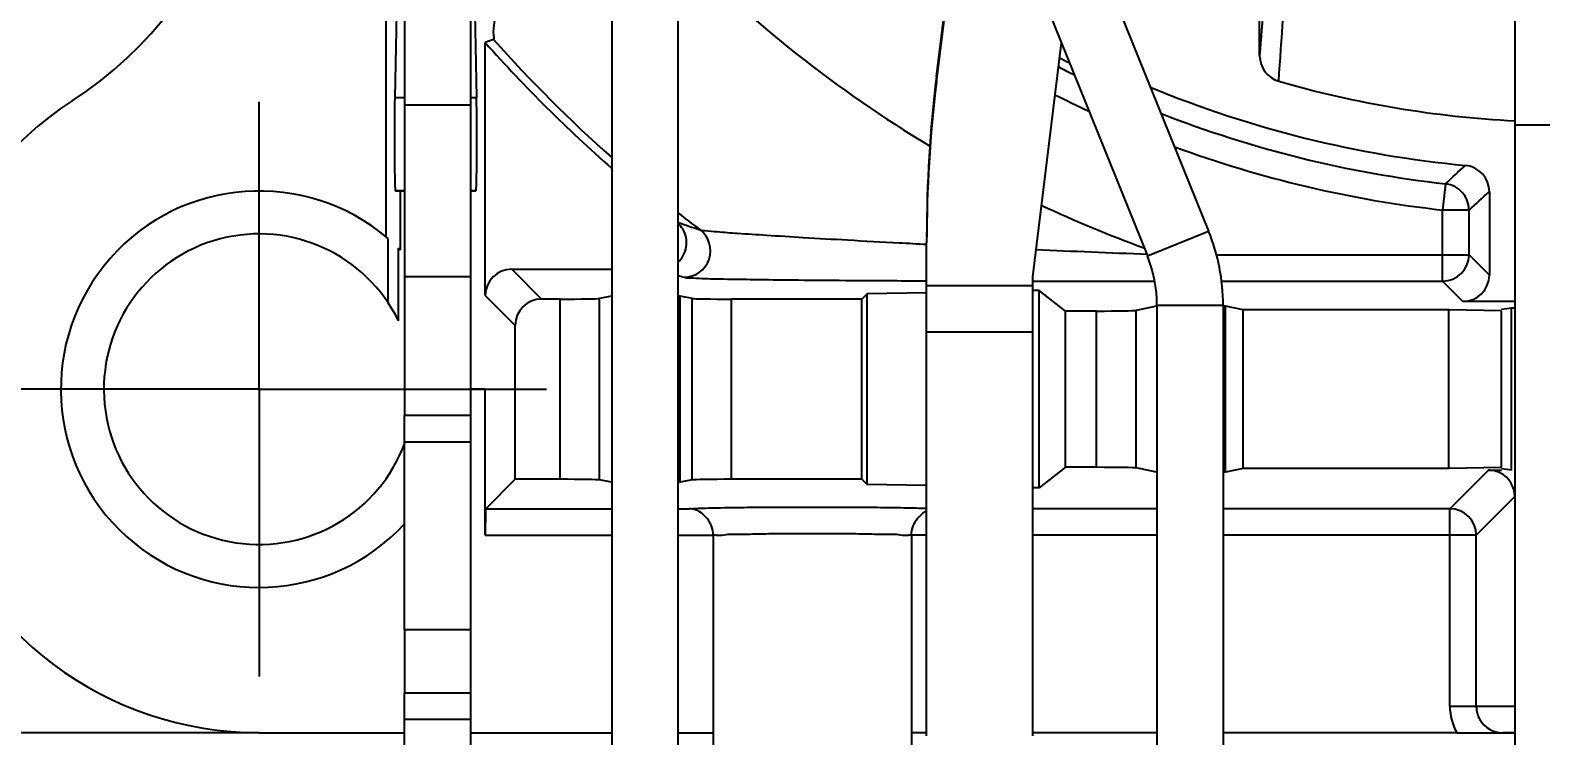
# Model space of a CAD drawing. Header units: millimetres. Extents: x 0 to 420, y 0 to 297.
# Drawn here: x 35.11 to 69.39, y 196.36 to 212.38 of the extents above; entities that cross this region are included whole.
import ezdxf

# ---------------------------------------------------------------- set-up
doc = ezdxf.new("R2010")
doc.units = ezdxf.units.MM
doc.header["$LTSCALE"] = 23.1
doc.linetypes.add('CENTER', pattern=[0.6, 0.375, -0.075, 0.075, -0.075])
doc.layers.get('0').update_dxf_attribs({"linetype": 'CONTINUOUS'})
for name, color, linetype in [('AUSFORMSCHRAEGEN', 7, 'CONTINUOUS'), ('BEZUGSACHSEN', 7, 'CONTINUOUS'), ('FASEN', 7, 'CONTINUOUS'), ('RUNDUNGEN', 7, 'CONTINUOUS'), ('ZEICHNUNGSBEMASSUNGEN', 7, 'CONTINUOUS')]:
    doc.layers.add(name, color=color, linetype=linetype)
doc.styles.get("Standard").update_dxf_attribs({"font": 'txt', "width": 0.7})
doc.dimstyles.new('DIMSTYLE_4', dxfattribs={"dimtxt": 3.5, "dimasz": 3.5, "dimexe": 0.18, "dimexo": 0.0625, "dimgap": 0.09, "dimtad": 1, "dimdec": 4, "dimlfac": 0.333333, "dimdsep": 46, "dimtxsty": 'STANDARD', "dimblk": '_FILLED', "dimblk1": '_FILLED', "dimblk2": '_FILLED', "dimcen": 0.09, "dimclrt": 5, "dimadec": 0, "dimazin": 0, "dimtp": 0.2, "dimtm": 0.2, "dimtfac": 1, "dimtdec": 4, "dimtofl": 0, "dimtmove": 0, "dimatfit": 3, "dimldrblk": '_FILLED', "dimfxl": 1, "dimtolj": 1, "dimarcsym": 0})

# ---------------------------------------------------------------- blocks, each defined once
blk = doc.blocks.new('_FILLED')
at = {"color": 0, "linetype": 'BYBLOCK'}
blk.add_solid([(0, 0), (-1, 0.125), (-1, -0.125)], dxfattribs=at)
blk = doc.blocks.new('*D18')
at = {"layer": 'ZEICHNUNGSBEMASSUNGEN', "color": 2, "linetype": 'CONTINUOUS'}
for p, q in [((107.501, 263.63), (107.501, 175.403)), ((32.501, 204.23), (32.501, 175.403)), ((32.501, 176.903), (70.001, 176.903)), ((107.501, 176.903), (70.001, 176.903))]:
    blk.add_line(p, q, dxfattribs=at)
at = {"layer": 'ZEICHNUNGSBEMASSUNGEN', "color": 2, "linetype": 'CONTINUOUS', "xscale": 3.5, "yscale": 3.5, "zscale": 3.5, "rotation": 180}
blk.add_blockref('_FILLED', (32.501, 176.903), dxfattribs=at)
at = {"layer": 'ZEICHNUNGSBEMASSUNGEN', "color": 2, "linetype": 'CONTINUOUS', "xscale": 3.5, "yscale": 3.5, "zscale": 3.5}
blk.add_blockref('_FILLED', (107.501, 176.903), dxfattribs=at)
at = {"layer": 'ZEICHNUNGSBEMASSUNGEN', "color": 5, "linetype": 'CONTINUOUS', "insert": (66.599, 181.309), "char_height": 3.5, "width": 22, "attachment_point": 2, "line_spacing_factor": 0.9}
blk.add_mtext('\\Q15.0;25{\\Ftxt.shx;\\W1.000000;\\H3.500000; }[.984]', dxfattribs=at)
blk = doc.blocks.new('*D19')
at = {"layer": 'ZEICHNUNGSBEMASSUNGEN', "color": 2, "linetype": 'CONTINUOUS'}
for p, q in [((99.701, 271.43), (23.889, 271.43)), ((25.389, 271.43), (25.389, 233.93)), ((25.389, 196.43), (25.389, 233.93)), ((40.301, 196.43), (23.889, 196.43))]:
    blk.add_line(p, q, dxfattribs=at)
at = {"layer": 'ZEICHNUNGSBEMASSUNGEN', "color": 2, "linetype": 'CONTINUOUS', "xscale": 3.5, "yscale": 3.5, "zscale": 3.5}
for p, rotation in [((25.389, 271.43), 90), ((25.389, 196.43), 270)]:
    blk.add_blockref('_FILLED', p, dxfattribs=dict(at, rotation=rotation))
at = {"layer": 'ZEICHNUNGSBEMASSUNGEN', "color": 5, "linetype": 'CONTINUOUS', "insert": (20.984, 234.564), "char_height": 3.5, "width": 22, "attachment_point": 2, "rotation": 90, "line_spacing_factor": 0.9}
blk.add_mtext('\\Q15.0;25{\\Ftxt.shx;\\W1.000000;\\H3.500000; }[.984]', dxfattribs=at)

msp = doc.modelspace()

# ---------------------------------------------------------------- linework, layer by layer
at = {"color": 7, "linetype": 'CONTINUOUS'}
for p, q in [((48.30221, 235.13029), (48.30221, 185.92731)), ((54.72888, 221.44456), (60.46036, 207.25865)), ((55.67482, 211.1965), (56.42156, 217.25503)), ((43.60121, 214.73029), (43.60121, 203.63029)), ((58.50596, 212.09596), (57.85121, 206.78371)), ((43.60121, 208.73029), (43.39175, 208.73029)), ((45.22165, 208.73029), (45.10121, 208.73029)), ((55.45121, 206.44263), (55.45121, 207.55433)), ((57.85121, 206.78371), (57.85121, 196.36209)), ((60.67881, 206.13483), (60.67881, 185.92983)), ((45.10121, 203.63029), (43.60121, 203.63029)), ((55.45121, 196.36209), (55.45121, 202.01611)), ((43.60121, 198.76372), (43.60121, 197.33029)), ((45.10121, 197.33029), (43.60121, 197.33029))]:
    msp.add_line(p, q, dxfattribs=at)
at = {"color": 3, "linetype": 'CONTINUOUS'}
for p, q in [((49.80221, 235.13029), (49.80221, 185.92731)), ((56.11966, 222.00647), (61.85114, 207.82056)), ((55.67482, 211.32723), (56.40921, 217.28559)), ((68.80121, 215.63029), (68.80121, 188.08719)), ((45.10121, 214.73029), (45.10121, 203.63029)), ((62.17881, 206.13483), (62.17881, 185.92983)), ((45.10121, 198.76372), (45.10121, 197.33029))]:
    msp.add_line(p, q, dxfattribs=at)
at = {"color": 9, "linetype": 'CONTINUOUS'}
for p, q in [((55.67482, 211.32723), (55.67482, 211.1965)), ((45.10121, 210.68029), (43.60121, 210.68029)), ((68.80121, 210.23029), (71.20121, 210.23029)), ((60.46036, 207.25865), (61.85114, 207.82056)), ((45.10121, 206.78029), (43.60121, 206.78029)), ((57.85121, 206.5736), (55.45121, 206.5736)), ((60.67881, 206.13483), (62.17881, 206.13483)), ((57.85121, 205.52805), (55.45121, 205.52805)), ((45.10121, 198.76372), (43.60121, 198.76372))]:
    msp.add_line(p, q, dxfattribs=at)
at = {"color": 3, "linetype": 'CONTINUOUS'}
for centre, radius, start, end in [((85.22512, 207.68501), 29.77391, 172.973439, 179.999889), ((57.67881, 206.13483), 4.5, 0, 22)]:
    msp.add_arc(centre, radius, start, end, dxfattribs=at)
at = {"color": 7, "linetype": 'CONTINUOUS'}
for centre, radius, start, end in [((85.22512, 207.55427), 29.77391, 172.973439, 179.999889), ((57.67881, 206.13483), 3, 0, 22)]:
    msp.add_arc(centre, radius, start, end, dxfattribs=at)
at = {"layer": 'AUSFORMSCHRAEGEN', "color": 7, "linetype": 'CONTINUOUS'}
for p, q in [((43.17967, 218.55429), (43.17967, 207.68926)), ((43.49022, 216.23029), (43.37828, 210.84955)), ((45.13278, 215.76896), (45.23511, 210.84955)), ((43.39175, 208.73029), (43.60121, 208.73029)), ((43.51219, 207.38301), (43.51219, 208.73029)), ((45.10121, 208.73029), (45.22165, 208.73029)), ((43.2268, 206.19665), (43.2268, 207.64949)), ((43.46506, 205.78454), (43.46506, 207.4303)), ((54.10121, 206.39423), (53.98339, 206.27641)), ((55.45121, 206.41779), (54.10121, 206.39423)), ((54.10121, 202.06635), (54.10121, 206.39423)), ((55.45121, 202.01611), (55.45121, 206.44263)), ((58.00121, 206.47016), (57.85121, 206.47016)), ((58.60121, 206.00411), (58.00121, 206.47016)), ((58.00121, 201.99042), (58.00121, 206.47016)), ((49.85621, 206.34448), (49.80221, 206.34448)), ((49.85621, 202.1161), (49.85621, 206.34448)), ((53.98339, 202.18418), (53.98339, 206.27641)), ((62.23121, 206.11146), (62.17881, 206.11146)), ((62.63803, 206.03029), (62.23121, 206.11146)), ((62.23121, 202.34913), (62.23121, 206.11146)), ((68.72621, 206.06957), (68.50121, 206.04077)), ((68.80121, 206.06957), (68.72621, 206.06957)), ((68.72621, 202.39102), (68.72621, 206.06957)), ((58.60121, 202.45647), (58.60121, 206.00411)), ((67.30121, 206.03029), (62.63803, 206.03029)), ((62.63803, 202.43029), (62.63803, 206.03029)), ((68.50121, 206.00935), (67.30121, 206.03029)), ((67.30121, 202.43029), (67.30121, 206.03029)), ((68.50121, 202.45124), (68.50121, 206.00935)), ((45.43373, 204.23029), (45.10121, 204.23029)), ((58.60121, 202.45647), (58.00121, 201.99042)), ((62.23121, 202.34913), (62.17881, 202.34913)), ((62.63803, 202.43029), (62.23121, 202.34913)), ((67.30121, 202.43029), (62.63803, 202.43029)), ((68.50121, 202.45124), (67.30121, 202.43029)), ((68.72621, 202.39102), (68.50121, 202.41982)), ((49.85621, 202.1161), (49.80221, 202.1161)), ((54.10121, 202.06635), (53.98339, 202.18418)), ((55.45121, 202.04279), (54.10121, 202.06635)), ((58.00121, 201.99042), (57.85121, 201.99042)), ((40.30121, 196.43029), (43.60121, 196.43029)), ((45.10121, 196.43029), (48.30221, 196.43029)), ((49.80221, 196.43029), (50.60621, 196.43029))]:
    msp.add_line(p, q, dxfattribs=at)
at = {"layer": 'AUSFORMSCHRAEGEN', "color": 9, "linetype": 'CONTINUOUS'}
for p, q in [((43.37828, 210.84955), (43.60121, 210.84955)), ((45.10121, 210.84955), (45.23511, 210.84955))]:
    msp.add_line(p, q, dxfattribs=at)
at = {"layer": 'AUSFORMSCHRAEGEN', "color": 7, "linetype": 'CONTINUOUS'}
for centre, radius, start, end in [((70.00121, 233.93029), 24.99578, 242.507318, 243.074202), ((40.30121, 204.23029), 4.5, 49.448531, 317.204899), ((40.30121, 204.23029), 3.525, 26.162617, 339.780854), ((40.30121, 204.23029), 4.5, 44.475432, 45.325532)]:
    msp.add_arc(centre, radius, start, end, dxfattribs=at)
for centre, start_param, end_param in [((43.39175, 209.93029), 0.6981317, 3.14159265), ((45.22165, 209.93029), -3.14159265, -0.6981317)]:
    msp.add_ellipse(centre, major_axis=(0, 1.2), ratio=0.01745506, start_param=start_param, end_param=end_param, dxfattribs=at)
at = {"layer": 'BEZUGSACHSEN', "color": 7, "linetype": 'CENTER'}
for q in [(40.30121, 210.75529), (33.77621, 204.23029), (40.30121, 197.70529), (46.82621, 204.23029)]:
    msp.add_line((40.30121, 204.23029), q, dxfattribs=at)
at = {"layer": 'BEZUGSACHSEN', "color": 7, "linetype": 'CONTINUOUS'}
for p, q in [((50.60621, 200.90596), (50.60621, 193.13029)), ((55.10621, 200.90596), (55.10621, 193.13029))]:
    msp.add_line(p, q, dxfattribs=at)
at = {"layer": 'FASEN', "color": 7, "linetype": 'CONTINUOUS'}
msp.add_line((63.00929, 211.79804), (63.00929, 213.23029), dxfattribs=at)
at = {"layer": 'RUNDUNGEN', "color": 7, "linetype": 'CONTINUOUS'}
for p, q in [((45.61838, 212.16838), (45.43373, 212.09808)), ((45.43373, 206.35463), (45.43373, 212.09808)), ((68.2225, 208.71361), (68.2225, 206.82133)), ((46.03364, 206.95454), (48.30221, 206.95454)), ((47.1303, 206.27641), (46.71177, 206.27641)), ((48.29621, 206.34448), (48.02688, 206.29075)), ((50.12554, 206.29075), (49.85621, 206.34448)), ((53.98339, 206.27641), (51.02211, 206.27641)), ((60.67121, 206.11146), (60.20503, 206.01845)), ((68.80121, 206.22143), (67.62259, 206.22143)), ((59.30846, 206.00411), (58.60121, 206.00411)), ((46.11186, 202.18418), (46.11186, 205.6765)), ((45.43373, 200.91643), (45.43373, 204.23029)), ((43.60121, 198.76372), (43.60121, 203.63029)), ((59.30846, 202.45647), (58.60121, 202.45647)), ((60.67121, 202.34913), (60.20503, 202.44213)), ((68.2013, 202.39102), (68.50121, 202.39102)), ((46.11186, 202.18418), (45.44402, 201.51634)), ((47.1303, 202.18418), (46.11186, 202.18418)), ((48.29621, 202.1161), (48.02688, 202.16984)), ((50.12554, 202.16984), (49.85621, 202.1161)), ((53.98339, 202.18418), (51.02211, 202.18418)), ((50.60621, 200.91643), (50.60621, 196.43029)), ((55.10621, 200.91643), (55.10621, 196.43029)), ((43.60121, 187.68398), (43.60121, 197.33029)), ((55.45121, 196.43029), (55.10621, 196.43029)), ((60.67881, 196.43029), (57.85121, 196.43029)), ((67.48741, 196.43029), (62.17881, 196.43029)), ((68.80121, 196.43029), (68.5268, 196.43029)), ((68.5268, 196.4257), (68.80121, 196.4257))]:
    msp.add_line(p, q, dxfattribs=at)
at = {"layer": 'RUNDUNGEN', "color": 9, "linetype": 'CONTINUOUS'}
for p, q in [((67.22764, 208.89374), (67.16159, 208.29748)), ((67.7615, 208.29748), (67.16159, 208.29748)), ((67.16159, 206.68242), (67.16159, 208.29748)), ((67.7615, 207.28233), (67.7615, 208.29748)), ((62.02977, 207.28233), (67.7615, 207.28233)), ((68.2225, 206.82133), (67.7615, 207.28233)), ((46.03364, 206.95454), (46.71177, 206.27641)), ((59.09093, 206.68306), (59.23231, 206.68296)), ((62.14458, 206.68242), (67.16159, 206.68242)), ((67.62259, 206.22143), (67.16159, 206.68242)), ((45.43373, 206.35463), (46.11186, 205.6765)), ((47.1303, 202.18418), (47.1303, 206.27641)), ((48.02688, 202.16984), (48.02688, 206.29075)), ((50.12554, 202.16984), (50.12554, 206.29075)), ((51.02211, 202.18418), (51.02211, 206.27641)), ((59.30846, 202.45647), (59.30846, 206.00411)), ((60.20503, 202.44213), (60.20503, 206.01845)), ((45.10121, 203.03029), (43.60121, 203.03029)), ((68.2013, 202.39102), (67.32662, 201.51634)), ((68.80121, 201.79111), (67.92653, 200.91643)), ((45.44402, 201.51634), (48.30221, 201.51634)), ((49.80221, 201.51634), (50.07008, 201.51634)), ((60.67881, 201.51634), (57.85121, 201.51634)), ((67.32662, 201.51634), (62.17881, 201.51634)), ((67.32662, 197.03029), (67.32662, 201.51634)), ((45.43373, 200.91643), (48.30221, 200.91643)), ((49.80221, 200.91643), (50.60621, 200.91643)), ((55.45121, 200.91643), (55.10621, 200.91643)), ((60.67881, 200.91643), (57.85121, 200.91643)), ((67.92653, 200.91643), (62.17881, 200.91643)), ((67.92653, 197.03029), (67.92653, 200.91643)), ((68.80121, 197.03029), (67.32662, 197.03029)), ((45.10121, 196.73029), (43.60121, 196.73029)), ((68.5268, 196.43029), (68.5268, 196.42571))]:
    msp.add_line(p, q, dxfattribs=at)
at = {"layer": 'RUNDUNGEN', "color": 3, "linetype": 'CONTINUOUS'}
for p, q in [((45.10121, 203.63029), (45.10121, 198.76372)), ((45.10121, 197.33029), (45.10121, 187.68398))]:
    msp.add_line(p, q, dxfattribs=at)
at = {"layer": 'RUNDUNGEN', "color": 7, "linetype": 'CONTINUOUS'}
for centre, radius, start, end in [((31.15382, 218.32108), 8.99956, 302.990364, 21.891094), ((70.00121, 233.93029), 32.8665, 221.626316, 228.682011), ((63.61035, 211.79748), 0.60103, 179.946359, 253.834044), ((70.00121, 233.93029), 23.63802, 253.892387, 267.099585), ((70.00121, 233.93029), 24.72871, 247.466521, 264.611388), ((40.30121, 204.23029), 7.8, 122.990893, 270), ((67.62262, 208.71363), 0.59988, 359.997271, 84.614117), ((68.52675, 197.03062), 0.60032, 210.018268, 270.005226)]:
    msp.add_arc(centre, radius, start, end, dxfattribs=at)
at = {"layer": 'RUNDUNGEN', "color": 9, "linetype": 'CONTINUOUS'}
for centre, radius, start, end in [((70.00121, 233.93029), 28.18254, 224.207861, 239.0766), ((-1363.85757, 308.65198), 1430.62222, 356.09487955, 356.21168891), ((70.00121, 233.93029), 32.68185, 221.749221, 228.38432), ((70.00121, 233.93029), 25.18971, 242.660996, 243.547755), ((70.00121, 233.93029), 25.78962, 243.177216, 245.075179), ((70.00121, 233.93029), 25.18971, 248.467182, 263.678514), ((70.00121, 233.93029), 25.78962, 249.75836, 263.678514), ((17.73865, 262.88824), 73.2432, 312.5070064, 312.9877326), ((67.16138, 208.29729), 0.60012, 0.018231, 83.660283), ((16.95163, 265.0498), 76.17394, 311.8378162, 312.3049375), ((70.00121, 233.93029), 32.68185, 231.813139, 232.944254), ((70.00121, 233.93029), 28.18254, 244.906417, 250.035559), ((72.20278, 274.39758), 70.05841, 251.3527122, 251.7882075), ((49.94488, 207.3702), 0.6003, 270.096563, 52.844182), ((73.53295, 551.85872), 344.81058, 267.4059935, 267.8275027), ((67.16137, 207.28255), 0.60013, 270.0209, 359.979103), ((72.27785, 273.40524), 70.27792, 251.348509, 251.4721051), ((67.3264, 200.91621), 0.60013, 0.020894, 89.979108), ((68.52645, 197.03029), 1.19983, 179.999883, 210.004481), ((68.52632, 197.0303), 0.59979, 180.000682, 210.018268)]:
    msp.add_arc(centre, radius, start, end, dxfattribs=at)
at = {"layer": 'RUNDUNGEN', "color": 7, "linetype": 'CONTINUOUS'}
for centre, major_axis, ratio, start_param, end_param in [((46.03382, 206.35445), (-0.42439, 0.42439), 0.99969546, -0.78524587, 0.78524587), ((67.6224, 206.82152), (0.42439, -0.42439), 0.99969546, -0.78524587, 0.78524587), ((46.71195, 205.67632), (0.42439, -0.42439), 0.99969546, 2.35634678, 3.92683852), ((47.1303, 206.29212), (0.9, 0), 0.01745506, -1.57079633, -0.08726646), ((51.02211, 206.29212), (0.9, 0), 0.01745506, -3.05432619, -1.57079633), ((59.30846, 206.01982), (0.9, 0), 0.01745506, -1.57079633, -0.08726646), ((59.30846, 202.44077), (0.9, 0), 0.01745506, 0.08726646, 1.57079633), ((68.20112, 201.79093), (0.42439, 0.42439), 0.99969546, 0.31370181, 0.78524587), ((68.20112, 201.79093), (0.42439, 0.42439), 0.99969546, -0.78524587, 0.31370181), ((47.1303, 202.16847), (0.9, 0), 0.01745506, 0.08726646, 1.57079633), ((51.02211, 202.16847), (0.9, 0), 0.01745506, 1.57079633, 3.05432619), ((45.4442, 200.91643), (0, 0.6), 0.01745506, 0.01745329, 1.57079633)]:
    msp.add_ellipse(centre, major_axis=major_axis, ratio=ratio, start_param=start_param, end_param=end_param, dxfattribs=at)
for points, knots in [([(45.61838, 212.16838), (45.64782, 212.17961), (45.60549, 212.35379), (45.66658, 212.59416), (45.64884, 213.10402), (45.67237, 213.76592), (45.67674, 214.62707), (45.68612, 215.6552), (45.69022, 216.61924), (45.69217, 217.23974), (45.69276, 217.45962)], [0, 0, 0, 0, 0.01786375, 0.07179207, 0.16274196, 0.29167104, 0.45380778, 0.64829648, 0.87536285, 1, 1, 1, 1]), ([(49.80287, 207.10753), (49.85231, 207.15181), (49.93904, 207.26014), (50.00769, 207.45916), (50.00322, 207.67423), (49.92964, 207.86198), (49.84635, 207.96177), (49.80385, 208.00012)], [0, 0, 0, 0, 0.1978891, 0.40786432, 0.61781543, 0.82905589, 1, 1, 1, 1]), ([(50.60621, 200.91643), (50.60621, 200.98734), (50.57731, 201.12341), (50.48098, 201.29399), (50.3546, 201.41828), (50.21552, 201.49524), (50.11663, 201.51533), (50.07008, 201.51634)], [0, 0, 0, 0, 0.24246092, 0.4632342, 0.6619988, 0.84080218, 1, 1, 1, 1]), ([(55.10621, 200.91643), (55.10621, 200.98798), (55.1354, 201.12434), (55.23193, 201.29443), (55.34365, 201.40428), (55.42116, 201.45226), (55.45075, 201.46694)], [0, 0, 0, 0, 0.31622621, 0.59996835, 0.85445803, 1, 1, 1, 1]), ([(67.48697, 196.43029), (67.53598, 196.43029), (67.62817, 196.43022), (67.75806, 196.42994), (67.87178, 196.42955), (67.97122, 196.42911), (68.05883, 196.42865), (68.13664, 196.42817), (68.20607, 196.42771), (68.26823, 196.42727), (68.32464, 196.42685), (68.37682, 196.42646), (68.42668, 196.42611), (68.47634, 196.4258), (68.50971, 196.4257), (68.5268, 196.4257)], [0, 0, 0, 0, 0.14138524, 0.26598004, 0.37473428, 0.46949187, 0.55285562, 0.62750197, 0.69397684, 0.75317028, 0.80683548, 0.8567283, 0.90372243, 0.95070422, 1, 1, 1, 1])]:
    msp.add_open_spline(points, degree=3, knots=knots, dxfattribs=at)
at = {"layer": 'RUNDUNGEN', "color": 9, "linetype": 'CONTINUOUS'}
for points, knots in [([(63.1802, 214.13029), (63.15209, 213.74567), (63.0952, 212.96825), (63.03815, 212.19084), (63.00929, 211.79804)], [0, 0, 0, 0, 0.49473641, 1, 1, 1, 1]), ([(50.30739, 207.84855), (50.34298, 207.83539), (50.47676, 207.83024), (50.75887, 207.79708), (51.22556, 207.76783), (51.8759, 207.72264), (52.70841, 207.67239), (53.71235, 207.61411), (54.64494, 207.5633), (55.24201, 207.53208), (55.44949, 207.52139)], [0, 0, 0, 0, 0.02208606, 0.07643385, 0.16651925, 0.2935649, 0.45628478, 0.65192964, 0.8790534, 1, 1, 1, 1]), ([(49.94589, 206.76989), (49.9835, 206.7573), (50.12432, 206.75952), (50.42145, 206.7385), (50.91253, 206.73253), (51.59583, 206.71894), (52.46824, 206.70977), (53.51663, 206.70069), (54.5305, 206.69482), (55.19371, 206.69191), (55.45163, 206.6909)], [0, 0, 0, 0, 0.02160241, 0.07501919, 0.16356924, 0.28830254, 0.44769449, 0.63870368, 0.85949517, 1, 1, 1, 1]), ([(50.07008, 201.51634), (50.15779, 201.52346), (50.39539, 201.53137), (50.83286, 201.54194), (51.41878, 201.54939), (52.10992, 201.55451), (52.85588, 201.55618), (53.60184, 201.55451), (54.29308, 201.5494), (54.8791, 201.54195), (55.25301, 201.53291), (55.42692, 201.52756), (55.45123, 201.5267)], [0, 0, 0, 0, 0.04904922, 0.13244642, 0.24396812, 0.37566118, 0.51771737, 0.65978377, 0.79147604, 0.90304799, 0.986446, 1, 1, 1, 1]), ([(50.60621, 200.90596), (50.6064, 200.93174), (50.76593, 200.89948), (50.93066, 200.94783), (51.30956, 200.9365), (51.75296, 200.95212), (52.28698, 200.95393), (52.85506, 200.95661), (53.42321, 200.95395), (53.95748, 200.95215), (54.40123, 200.93653), (54.78064, 200.9479), (54.9458, 200.8994), (55.10601, 200.93191), (55.10621, 200.90596)], [0, 0, 0, 0, 0.01717696, 0.06717816, 0.14660238, 0.24998612, 0.37047639, 0.49973919, 0.62902333, 0.74955387, 0.85304499, 0.93255168, 0.98270547, 1, 1, 1, 1])]:
    msp.add_open_spline(points, degree=3, knots=knots, dxfattribs=at)
for points in [[(57.85106, 206.68453), (58.26435, 206.68387), (58.67764, 206.68339), (59.09093, 206.68306)], [(59.23231, 206.68296), (59.69743, 206.68262), (60.16255, 206.68246), (60.62768, 206.68243)]]:
    msp.add_open_spline(points, degree=3, dxfattribs=at)

# ---------------------------------------------------------------- dimensions: what is measured, and where the dimension line sits
at = {"layer": 'ZEICHNUNGSBEMASSUNGEN', "color": 2, "linetype": 'CONTINUOUS'}
dim = msp.add_linear_dim(base=(25.38939, 271.43029), p1=(40.30121, 196.43029), p2=(99.70121, 271.43029), angle=90, dimstyle='DIMSTYLE_4', dxfattribs=at)
dim.commit()
dim.dimension.update_dxf_attribs({"geometry": '*D19', "text_midpoint": (24.04974, 233.05564), "dimtype": 160})
dim = msp.add_linear_dim(base=(107.50121, 176.90349), p1=(32.50121, 204.23029), p2=(107.50121, 263.63029), dimstyle='DIMSTYLE_4', dxfattribs=at)
dim.commit()
dim.dimension.update_dxf_attribs({"geometry": '*D18', "text_midpoint": (64.91155, 179.55936), "dimtype": 160})

doc.saveas('drawing.dxf')
